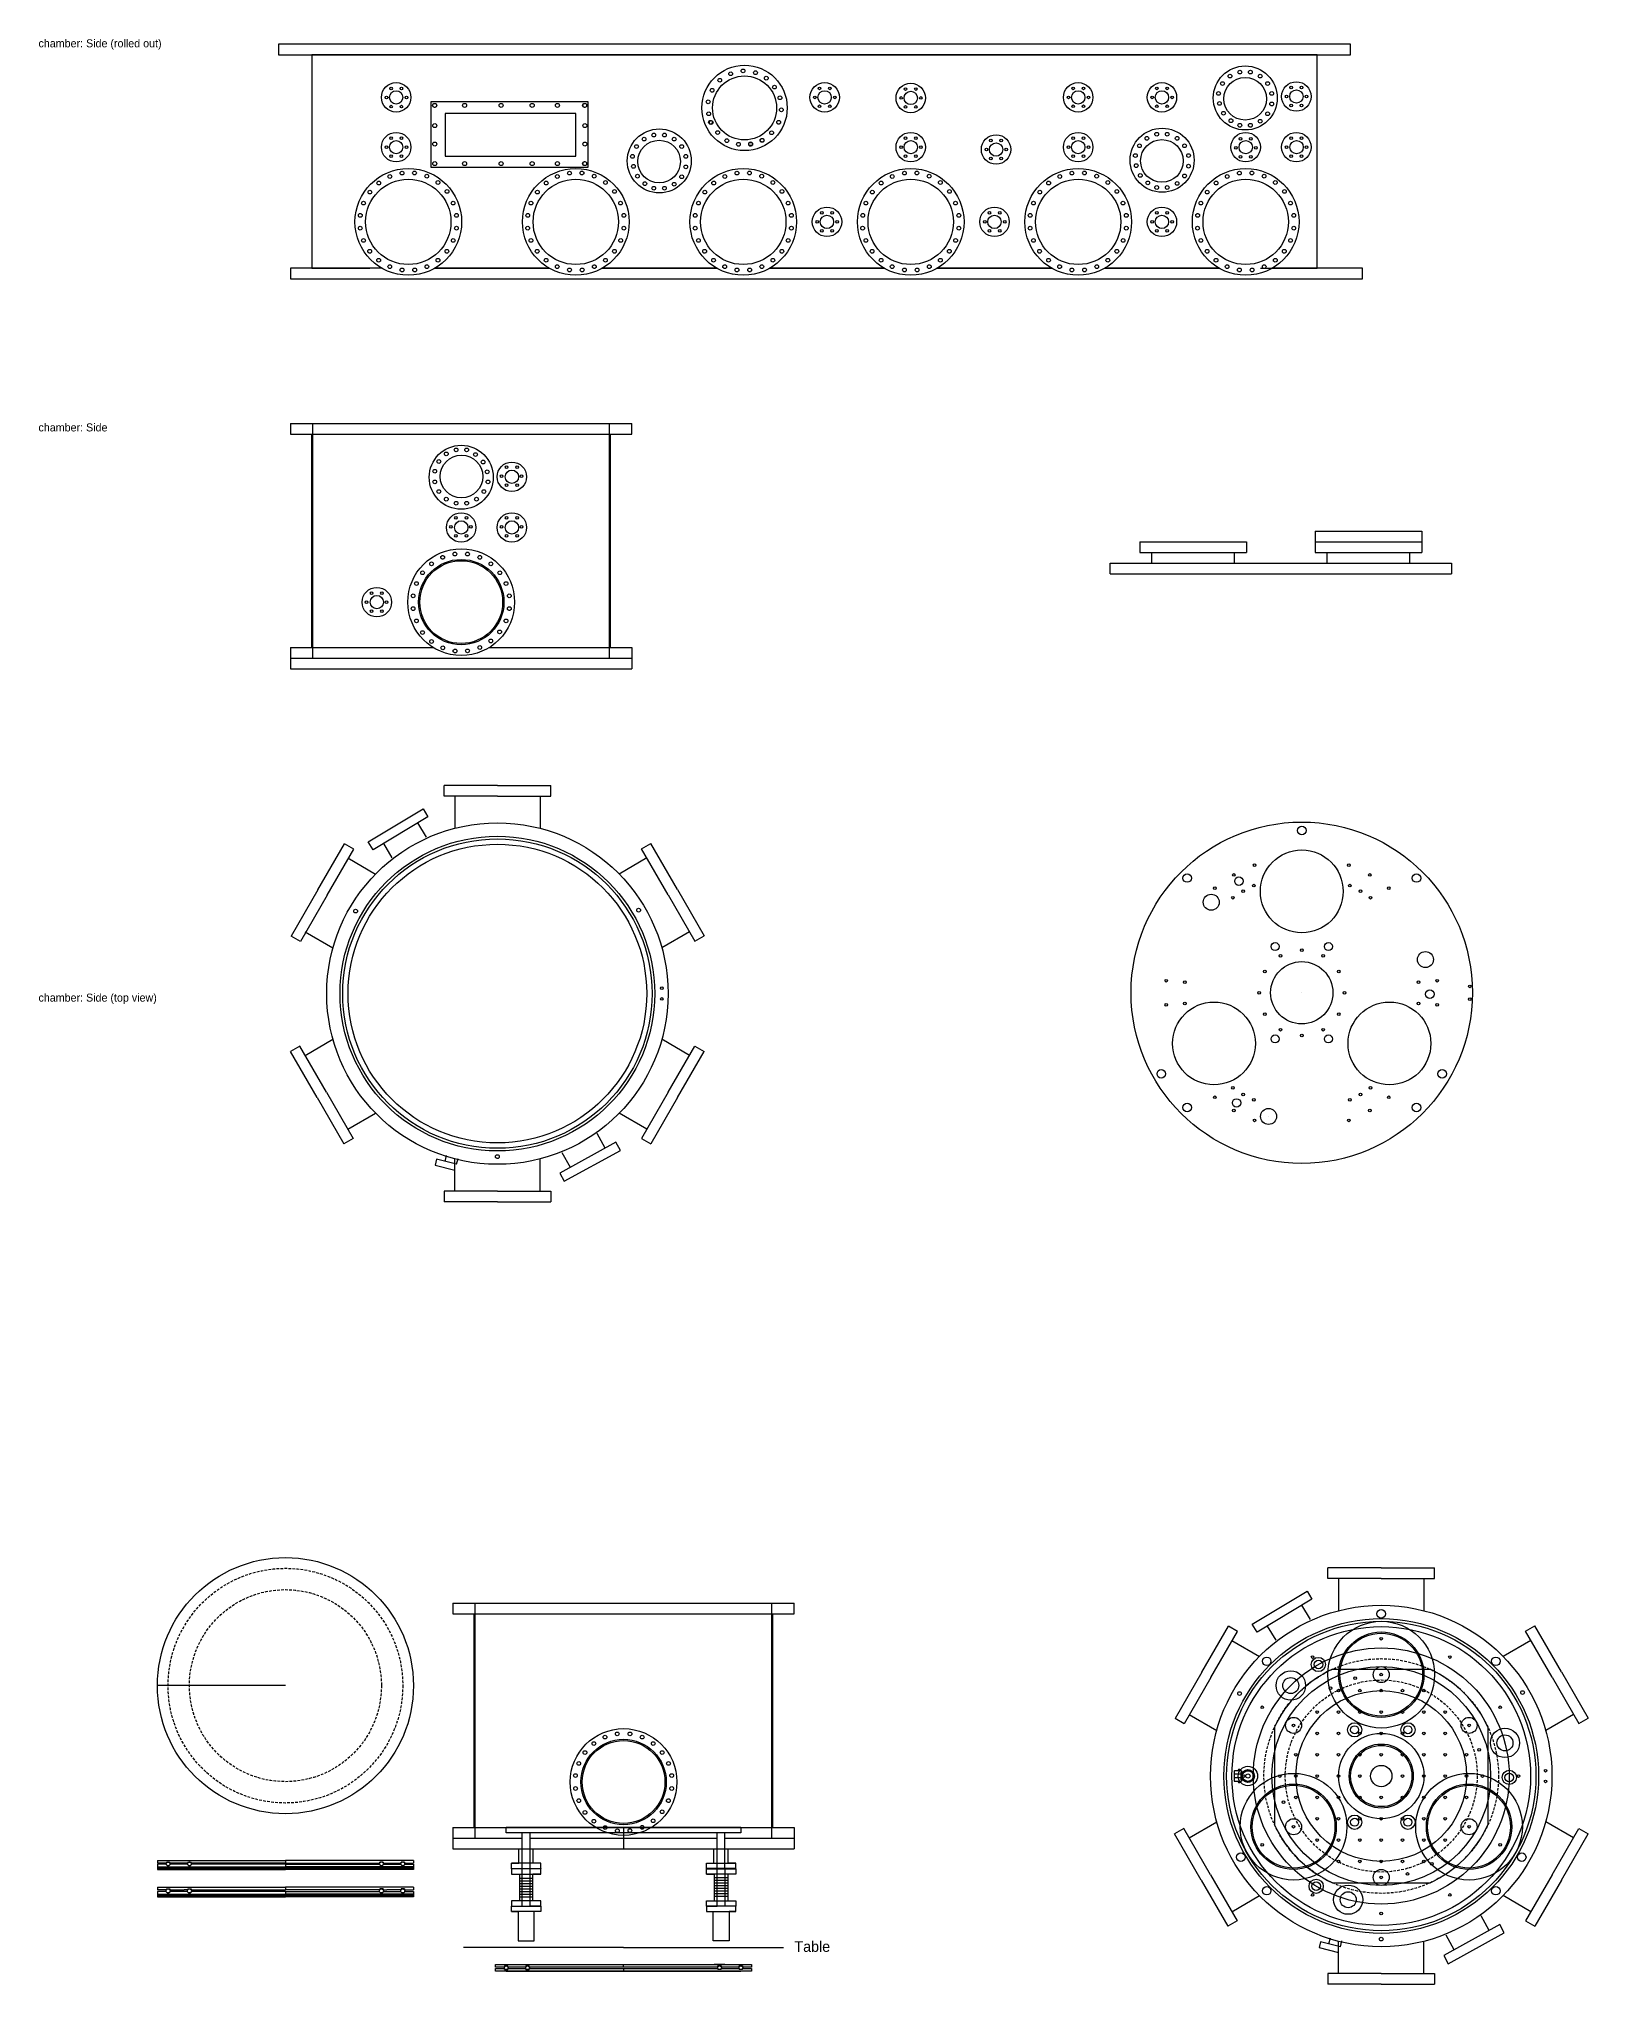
# Model space of a CAD drawing. Header units: inches. Extents: x -55 to 250, y -103 to 80.
# Drawn here: x -55.1 to 90.1, y -102.7 to 79.6 of the extents above; entities that cross this region are included whole.
import ezdxf

# ---------------------------------------------------------------- set-up
doc = ezdxf.new("R2010")
doc.units = ezdxf.units.IN
doc.header["$MEASUREMENT"] = 0
doc.linetypes.add('DASHED2', pattern=[0.375, 0.25, -0.125])
doc.linetypes.add('HIDDEN2', pattern=[0.1875, 0.125, -0.0625])

msp = doc.modelspace()

# ---------------------------------------------------------------- linework, layer by layer
at = {"color": 4}
for p, q in [((-31.55, 43.57), (-31.55, 42.57)), ((-31.55, 43.57), (0.45, 43.57)), ((-31.55, 43.57), (0.45, 43.57)), ((-31.55, 42.57), (0.45, 42.57)), ((-29.55, 22.57), (-29.55, 42.57)), ((-29.45, 21.57), (-29.45, 43.57)), ((-1.65, 21.57), (-1.65, 43.57)), ((-1.55, 22.57), (-1.55, 42.57)), ((0.45, 42.57), (0.45, 43.57)), ((-31.55, 22.57), (-18.18, 22.57)), ((-31.55, 22.57), (-31.55, 21.57)), ((-12.92, 22.57), (0.45, 22.57)), ((0.45, 22.57), (0.45, 21.57)), ((-31.55, 21.57), (0.45, 21.57)), ((-31.55, 21.57), (0.45, 21.57)), ((-31.55, 21.57), (-31.55, 20.57)), ((-31.55, 20.57), (0.45, 20.57)), ((0.45, 21.57), (0.45, 20.57)), ((-12.16, 9.63), (-17.16, 9.63)), ((-17.16, 8.63), (-17.16, 9.63)), ((-12.16, 9.63), (-7.16, 9.63)), ((-7.16, 8.63), (-7.16, 9.63)), ((-12.16, 8.63), (-17.16, 8.63)), ((-16.16, 8.63), (-16.16, 5.62)), ((-12.16, 8.63), (-7.16, 8.63)), ((-8.16, 8.63), (-8.16, 5.62)), ((-21.69, 5.91), (-21.69, 5.91)), ((-19.64, 6.13), (-18.83, 4.8)), ((-29, -0.15), (-26.5, 4.18)), ((-28.13, -0.65), (-25.63, 3.68)), ((-25.63, 3.68), (-26.5, 4.18)), ((-22.85, 4.19), (-22.04, 2.86)), ((1.36, 3.71), (2.23, 4.21)), ((3.86, -0.62), (1.36, 3.71)), ((4.73, -0.12), (2.23, 4.21)), ((-26.18, 2.84), (-23.58, 1.34)), ((1.86, 2.84), (-0.75, 1.34)), ((1.86, 2.84), (-0.75, 1.34)), ((-29, -0.15), (-31.5, -4.48)), ((-28.13, -0.65), (-30.63, -4.98)), ((3.86, -0.62), (6.36, -4.95)), ((4.73, -0.12), (7.23, -4.45)), ((-30.63, -4.98), (-31.5, -4.48)), ((-30.18, -4.08), (-27.58, -5.59)), ((5.86, -4.08), (3.25, -5.59)), ((5.86, -4.08), (3.25, -5.59)), ((6.36, -4.95), (7.23, -4.45)), ((-30.18, -15.66), (-27.58, -14.15)), ((5.86, -15.66), (3.25, -14.15)), ((5.86, -15.66), (3.25, -14.15)), ((-30.68, -14.79), (-31.55, -15.29)), ((-29.05, -19.62), (-31.55, -15.29)), ((-28.18, -19.12), (-30.68, -14.79)), ((3.86, -19.12), (6.36, -14.79)), ((4.73, -19.62), (7.23, -15.29)), ((6.36, -14.79), (7.23, -15.29)), ((-29.05, -19.62), (-26.55, -23.95)), ((-28.18, -19.12), (-25.68, -23.45)), ((3.86, -19.12), (1.36, -23.45)), ((4.73, -19.62), (2.23, -23.95)), ((-26.18, -22.58), (-23.58, -21.08)), ((1.86, -22.58), (-0.75, -21.08)), ((1.86, -22.58), (-0.75, -21.08)), ((-25.68, -23.45), (-26.55, -23.95)), ((-2.04, -24.34), (-2.8, -22.98)), ((1.36, -23.45), (2.23, -23.95)), ((-17.07, -25.6), (-16.93, -25.05)), ((-16.16, -28.37), (-16.16, -25.36)), ((-15.98, -25.87), (-15.84, -25.33)), ((-8.16, -28.37), (-8.16, -25.36)), ((-5.32, -26.16), (-6.08, -24.79)), ((-12.16, -28.37), (-17.16, -28.37)), ((-17.16, -28.37), (-17.16, -29.37)), ((-12.16, -28.37), (-7.16, -28.37)), ((-7.16, -28.37), (-7.16, -29.37)), ((-12.16, -29.37), (-17.16, -29.37)), ((-12.16, -29.37), (-7.16, -29.37)), ((70.7, -63.7), (65.7, -63.7)), ((65.7, -64.7), (65.7, -63.7)), ((70.7, -63.7), (75.7, -63.7)), ((75.7, -64.7), (75.7, -63.7)), ((70.7, -64.7), (65.7, -64.7)), ((66.7, -64.7), (66.7, -67.71)), ((70.7, -64.7), (75.7, -64.7)), ((74.7, -64.7), (74.7, -67.71)), ((61.17, -67.42), (61.17, -67.42)), ((63.23, -67.2), (64.04, -68.54)), ((53.87, -73.48), (56.37, -69.15)), ((57.23, -69.65), (56.37, -69.15)), ((60.02, -69.14), (60.83, -70.47)), ((84.23, -69.62), (85.09, -69.12)), ((87.59, -73.45), (85.09, -69.12)), ((54.73, -73.98), (57.23, -69.65)), ((56.68, -70.49), (59.29, -71.99)), ((84.73, -70.49), (82.12, -71.99)), ((84.73, -70.49), (82.12, -71.99)), ((86.73, -73.95), (84.23, -69.62)), ((53.87, -73.48), (51.37, -77.81)), ((54.73, -73.98), (52.23, -78.31)), ((86.73, -73.95), (89.23, -78.28)), ((87.59, -73.45), (90.09, -77.78)), ((52.23, -78.31), (51.37, -77.81)), ((52.68, -77.42), (55.29, -78.92)), ((88.73, -77.42), (86.12, -78.92)), ((88.73, -77.42), (86.12, -78.92)), ((89.23, -78.28), (90.09, -77.78)), ((52.68, -88.99), (55.29, -87.48)), ((88.73, -88.99), (86.12, -87.48)), ((88.73, -88.99), (86.12, -87.48)), ((52.18, -88.12), (51.32, -88.62)), ((53.82, -92.95), (51.32, -88.62)), ((54.68, -92.45), (52.18, -88.12)), ((86.73, -92.45), (89.23, -88.12)), ((87.59, -92.95), (90.09, -88.62)), ((89.23, -88.12), (90.09, -88.62)), ((53.82, -92.95), (56.32, -97.28)), ((54.68, -92.45), (57.18, -96.78)), ((86.73, -92.45), (84.23, -96.78)), ((87.59, -92.95), (85.09, -97.28)), ((56.68, -95.92), (59.29, -94.41)), ((84.73, -95.92), (82.12, -94.41)), ((84.73, -95.92), (82.12, -94.41)), ((80.83, -97.68), (80.07, -96.31)), ((57.18, -96.78), (56.32, -97.28)), ((65.8, -98.93), (65.93, -98.38)), ((77.54, -99.49), (76.79, -98.12)), ((84.23, -96.78), (85.09, -97.28)), ((66.7, -101.7), (66.7, -98.69)), ((66.89, -99.21), (67.02, -98.66)), ((74.7, -101.7), (74.7, -98.69)), ((70.7, -101.7), (65.7, -101.7)), ((65.7, -101.7), (65.7, -102.7)), ((70.7, -101.7), (75.7, -101.7)), ((75.7, -101.7), (75.7, -102.7)), ((70.7, -102.7), (65.7, -102.7)), ((70.7, -102.7), (75.7, -102.7))]:
    msp.add_line(p, q, dxfattribs=at)
at = {"color": 1}
for p, q in [((64.51, 33.46), (74.51, 33.46)), ((64.51, 33.46), (64.51, 32.46)), ((74.51, 33.46), (74.51, 32.46)), ((48.06, 32.46), (58.06, 32.46)), ((48.06, 32.46), (48.06, 31.46)), ((48.06, 31.46), (58.06, 31.46)), ((49.18, 30.46), (49.18, 31.46)), ((56.94, 30.46), (56.94, 31.46)), ((58.06, 32.46), (58.06, 31.46)), ((64.51, 32.46), (74.51, 32.46)), ((64.51, 32.46), (64.51, 31.46)), ((64.51, 32.46), (74.51, 32.46)), ((64.51, 31.46), (74.51, 31.46)), ((65.63, 30.46), (65.63, 31.46)), ((73.39, 30.46), (73.39, 31.46)), ((74.51, 32.46), (74.51, 31.46)), ((45.28, 30.46), (77.28, 30.46)), ((45.28, 29.46), (45.28, 30.46)), ((45.28, 29.46), (77.28, 29.46)), ((77.28, 30.46), (77.28, 29.46)), ((63.25, -9.79), (63.25, -9.79)), ((60.14, -21.38), (60.14, -21.38))]:
    msp.add_line(p, q, dxfattribs=at)
for p, q in [((-16.33, -67.01), (-16.33, -68.01)), ((-16.33, -67.01), (15.67, -67.01)), ((-16.33, -67.01), (15.67, -67.01)), ((-14.23, -89.01), (-14.23, -67.01)), ((13.57, -89.01), (13.57, -67.01)), ((15.67, -68.01), (15.67, -67.01)), ((-16.33, -68.01), (15.67, -68.01)), ((-14.33, -88.01), (-14.33, -68.01)), ((13.67, -88.01), (13.67, -68.01)), ((-43.03, -74.73), (-44.03, -74.73)), ((-32.03, -74.73), (-43.03, -74.73)), ((56.93, -82.71), (56.91, -82.73)), ((56.91, -82.73), (56.91, -83.67)), ((56.93, -83.04), (56.91, -83.02)), ((56.91, -83.38), (56.93, -83.36)), ((56.91, -83.67), (56.93, -83.69)), ((57.25, -82.71), (56.93, -82.71)), ((57.56, -83.04), (56.93, -83.04)), ((56.93, -83.36), (56.93, -83.04)), ((57.56, -83.36), (56.93, -83.36)), ((56.93, -83.69), (57.25, -83.69)), ((57.36, -82.55), (57.25, -82.71)), ((57.25, -83.69), (57.36, -83.85)), ((57.64, -82.77), (57.36, -82.55)), ((57.36, -83.85), (57.64, -83.63)), ((57.56, -83.04), (57.57, -83.02)), ((57.56, -83.36), (57.56, -83.04)), ((57.57, -83.38), (57.56, -83.36)), ((57.57, -82.87), (57.64, -82.77)), ((57.57, -83.54), (57.57, -82.87)), ((57.64, -83.63), (57.57, -83.54)), ((57.64, -83.63), (57.64, -82.77)), ((-16.33, -88.01), (-2.96, -88.01)), ((-16.33, -88.01), (-16.33, -89.01)), ((-16.33, -89.01), (-9.83, -89.01)), ((-16.33, -89.01), (-9.83, -89.01)), ((-16.33, -89.01), (-16.33, -90.01)), ((-14.23, -89.01), (-11.33, -89.01)), ((-11.33, -88.54), (-11.33, -88.04)), ((10.67, -88.04), (-11.33, -88.04)), ((-9.83, -88.54), (-11.33, -88.54)), ((-11.33, -89.01), (-9.83, -89.01)), ((-9.83, -95.41), (-9.83, -88.54)), ((-9.1, -88.54), (-9.83, -88.54)), ((-9.1, -95.41), (-9.1, -88.54)), ((10.67, -88.54), (-9.1, -88.54)), ((-9.1, -89.01), (8.45, -89.01)), ((-9.1, -89.01), (8.45, -89.01)), ((-0.33, -88.04), (-6.4, -88.04)), ((-2.96, -88.01), (2.31, -88.01)), ((-0.33, -88.04), (5.74, -88.04)), ((-0.33, -88.04), (-0.33, -90.01)), ((2.31, -88.01), (15.67, -88.01)), ((8.45, -95.41), (8.44, -88.53)), ((9.18, -95.41), (9.17, -88.53)), ((9.18, -89.01), (15.67, -89.01)), ((9.18, -89.01), (15.67, -89.01)), ((10.67, -88.04), (10.67, -88.54)), ((15.67, -88.01), (15.67, -89.01)), ((15.67, -89.01), (15.67, -90.01)), ((-44.03, -91.11), (-41.53, -91.11)), ((-44.03, -91.11), (-44.03, -91.36)), ((-41.53, -91.11), (-32.03, -91.11)), ((-32.03, -91.11), (-32.03, -91.36)), ((-22.53, -91.11), (-32.03, -91.11)), ((-32.03, -91.11), (-32.03, -91.36)), ((-20.03, -91.11), (-22.53, -91.11)), ((-20.03, -91.11), (-20.03, -91.36)), ((-16.33, -90.01), (15.67, -90.01)), ((-10.14, -91.38), (-10.14, -90.01)), ((-8.79, -91.38), (-8.79, -90.01)), ((8.13, -91.38), (8.13, -90)), ((9.49, -91.38), (9.49, -90)), ((-43.19, -91.36), (-44.03, -91.36)), ((-43.25, -91.46), (-44.03, -91.46)), ((-44.03, -91.46), (-44.03, -91.96)), ((-44.03, -91.71), (-41.53, -91.71)), ((-44.03, -91.83), (-41.53, -91.83)), ((-44.03, -91.96), (-41.53, -91.96)), ((-43.03, -91.68), (-43.25, -91.46)), ((-43.19, -91.26), (-42.88, -91.26)), ((-43.19, -91.26), (-43.19, -91.36)), ((-42.81, -91.46), (-43.03, -91.68)), ((-42.88, -91.36), (-42.88, -91.26)), ((-41.53, -91.36), (-42.88, -91.36)), ((-41.53, -91.46), (-42.81, -91.46)), ((-41.19, -91.36), (-41.53, -91.36)), ((-41.25, -91.46), (-41.53, -91.46)), ((-41.53, -91.71), (-32.03, -91.71)), ((-41.53, -91.83), (-32.03, -91.83)), ((-41.53, -91.96), (-32.03, -91.96)), ((-41.03, -91.68), (-41.25, -91.46)), ((-41.19, -91.26), (-40.88, -91.26)), ((-41.19, -91.26), (-41.19, -91.36)), ((-40.81, -91.46), (-41.03, -91.68)), ((-40.88, -91.36), (-40.88, -91.26)), ((-32.03, -91.36), (-40.88, -91.36)), ((-32.03, -91.46), (-40.81, -91.46)), ((-32.03, -91.36), (-23.19, -91.36)), ((-32.03, -91.46), (-32.03, -91.71)), ((-32.03, -91.46), (-23.25, -91.46)), ((-32.03, -91.46), (-32.03, -91.71)), ((-32.03, -91.71), (-32.03, -91.83)), ((-22.53, -91.71), (-32.03, -91.71)), ((-32.03, -91.71), (-32.03, -91.83)), ((-32.03, -91.83), (-32.03, -91.96)), ((-22.53, -91.83), (-32.03, -91.83)), ((-32.03, -91.83), (-32.03, -91.96)), ((-22.53, -91.96), (-32.03, -91.96)), ((-23.25, -91.46), (-23.03, -91.68)), ((-22.88, -91.26), (-23.19, -91.26)), ((-23.19, -91.36), (-23.19, -91.26)), ((-23.03, -91.68), (-22.81, -91.46)), ((-22.88, -91.26), (-22.88, -91.36)), ((-22.88, -91.36), (-22.53, -91.36)), ((-22.81, -91.46), (-22.53, -91.46)), ((-22.53, -91.36), (-21.19, -91.36)), ((-22.53, -91.46), (-21.25, -91.46)), ((-20.03, -91.71), (-22.53, -91.71)), ((-20.03, -91.83), (-22.53, -91.83)), ((-20.03, -91.96), (-22.53, -91.96)), ((-21.25, -91.46), (-21.03, -91.68)), ((-20.88, -91.26), (-21.19, -91.26)), ((-21.19, -91.36), (-21.19, -91.26)), ((-21.03, -91.68), (-20.81, -91.46)), ((-20.88, -91.26), (-20.88, -91.36)), ((-20.88, -91.36), (-20.03, -91.36)), ((-20.81, -91.46), (-20.03, -91.46)), ((-20.03, -91.46), (-20.03, -91.96)), ((-8.1, -91.38), (-10.83, -91.38)), ((-10.83, -91.38), (-10.14, -91.38)), ((-10.83, -91.88), (-10.83, -91.38)), ((-10.83, -91.88), (-8.1, -91.88)), ((-10.83, -91.9), (-10.83, -91.88)), ((-8.1, -91.9), (-10.83, -91.9)), ((-10.83, -91.9), (-10.83, -92.4)), ((-10.83, -92.4), (-8.1, -92.4)), ((-10.83, -92.4), (-10.09, -92.4)), ((-10.09, -92.4), (-10.09, -94.9)), ((-10.09, -92.76), (-8.84, -92.76)), ((-10.09, -92.76), (-8.84, -92.76)), ((-8.1, -92.4), (-8.84, -92.4)), ((-8.84, -94.9), (-8.84, -92.4)), ((-8.1, -91.38), (-8.79, -91.38)), ((-8.1, -91.88), (-8.1, -91.38)), ((-8.1, -91.88), (-8.1, -91.9)), ((-8.1, -92.4), (-8.1, -91.9)), ((7.45, -91.38), (10.18, -91.37)), ((7.45, -91.88), (7.45, -91.38)), ((7.45, -91.38), (8.13, -91.38)), ((10.18, -91.87), (7.45, -91.88)), ((7.45, -91.88), (7.45, -91.89)), ((7.45, -91.89), (10.18, -91.89)), ((7.45, -92.39), (7.45, -91.89)), ((10.18, -92.39), (7.45, -92.39)), ((7.45, -92.39), (8.19, -92.39)), ((8.19, -94.89), (8.19, -92.39)), ((9.44, -92.75), (8.19, -92.75)), ((9.44, -92.75), (8.19, -92.75)), ((10.18, -92.39), (9.44, -92.39)), ((9.44, -92.39), (9.44, -94.89)), ((10.18, -91.37), (9.49, -91.38)), ((10.18, -91.87), (10.18, -91.37)), ((10.18, -91.89), (10.18, -91.87)), ((10.18, -91.89), (10.18, -92.39)), ((-44.03, -93.62), (-41.53, -93.62)), ((-44.03, -93.62), (-44.03, -93.87)), ((-43.19, -93.87), (-44.03, -93.87)), ((-43.25, -94.02), (-44.03, -94.02)), ((-44.03, -94.02), (-44.03, -94.52)), ((-44.03, -94.27), (-41.53, -94.27)), ((-44.03, -94.39), (-41.53, -94.39)), ((-44.03, -94.52), (-41.53, -94.52)), ((-43.03, -94.24), (-43.25, -94.02)), ((-43.19, -93.78), (-42.88, -93.78)), ((-43.19, -93.78), (-43.19, -93.87)), ((-42.81, -94.02), (-43.03, -94.24)), ((-42.88, -93.78), (-42.88, -93.87)), ((-42.88, -93.87), (-41.53, -93.87)), ((-41.53, -94.02), (-42.81, -94.02)), ((-41.53, -93.62), (-32.03, -93.62)), ((-41.19, -93.87), (-41.53, -93.87)), ((-41.25, -94.02), (-41.53, -94.02)), ((-41.53, -94.27), (-32.03, -94.27)), ((-41.53, -94.39), (-32.03, -94.39)), ((-41.53, -94.52), (-32.03, -94.52)), ((-41.03, -94.24), (-41.25, -94.02)), ((-41.19, -93.78), (-40.88, -93.78)), ((-41.19, -93.78), (-41.19, -93.87)), ((-40.81, -94.02), (-41.03, -94.24)), ((-40.88, -93.78), (-40.88, -93.87)), ((-40.88, -93.87), (-32.03, -93.87)), ((-32.03, -94.02), (-40.81, -94.02)), ((-32.03, -93.62), (-32.03, -93.87)), ((-22.53, -93.62), (-32.03, -93.62)), ((-32.03, -93.62), (-32.03, -93.87)), ((-23.19, -93.87), (-32.03, -93.87)), ((-32.03, -94.02), (-32.03, -94.52)), ((-32.03, -94.02), (-23.25, -94.02)), ((-32.03, -94.02), (-32.03, -94.52)), ((-22.53, -94.27), (-32.03, -94.27)), ((-22.53, -94.39), (-32.03, -94.39)), ((-22.53, -94.52), (-32.03, -94.52)), ((-23.25, -94.02), (-23.03, -94.24)), ((-23.19, -93.78), (-23.19, -93.87)), ((-22.88, -93.78), (-23.19, -93.78)), ((-23.03, -94.24), (-22.81, -94.02)), ((-22.88, -93.78), (-22.88, -93.87)), ((-22.88, -93.87), (-22.53, -93.87)), ((-22.81, -94.02), (-22.53, -94.02)), ((-20.03, -93.62), (-22.53, -93.62)), ((-21.19, -93.87), (-22.53, -93.87)), ((-22.53, -94.02), (-21.25, -94.02)), ((-20.03, -94.27), (-22.53, -94.27)), ((-20.03, -94.39), (-22.53, -94.39)), ((-20.03, -94.52), (-22.53, -94.52)), ((-21.25, -94.02), (-21.03, -94.24)), ((-21.19, -93.78), (-21.19, -93.87)), ((-20.88, -93.78), (-21.19, -93.78)), ((-21.03, -94.24), (-20.81, -94.02)), ((-20.88, -93.78), (-20.88, -93.87)), ((-20.88, -93.87), (-20.03, -93.87)), ((-20.81, -94.02), (-20.03, -94.02)), ((-20.03, -93.62), (-20.03, -93.87)), ((-20.03, -94.02), (-20.03, -94.52)), ((-10.09, -93.01), (-8.84, -93.01)), ((-10.09, -93.26), (-8.84, -93.26)), ((-10.09, -93.51), (-8.84, -93.51)), ((-10.09, -93.76), (-8.84, -93.76)), ((-10.09, -94.01), (-8.84, -94.01)), ((-10.09, -94.01), (-8.84, -94.01)), ((-10.09, -94.26), (-8.84, -94.26)), ((-10.09, -94.26), (-8.84, -94.26)), ((-10.09, -94.51), (-8.84, -94.51)), ((9.44, -93), (8.19, -93)), ((9.44, -93.25), (8.19, -93.25)), ((9.44, -93.5), (8.19, -93.5)), ((9.44, -93.75), (8.19, -93.75)), ((9.44, -94), (8.19, -94)), ((9.44, -94), (8.19, -94)), ((9.44, -94.25), (8.19, -94.25)), ((9.44, -94.25), (8.19, -94.25)), ((9.44, -94.5), (8.19, -94.5)), ((-10.09, -94.9), (-10.83, -94.9)), ((-10.83, -94.9), (-10.83, -95.4)), ((-10.83, -95.4), (-8.1, -95.4)), ((-10.83, -95.4), (-10.83, -95.41)), ((-10.83, -95.41), (-8.1, -95.41)), ((-10.83, -95.91), (-10.83, -95.41)), ((-10.83, -95.41), (-9.83, -95.41)), ((-8.1, -95.91), (-10.83, -95.91)), ((-10.83, -95.91), (-10.21, -95.91)), ((-10.21, -95.91), (-10.21, -98.66)), ((-8.84, -94.9), (-10.09, -94.9)), ((-8.1, -95.41), (-9.1, -95.41)), ((-8.1, -94.9), (-8.84, -94.9)), ((-8.1, -95.91), (-8.71, -95.91)), ((-8.71, -98.66), (-8.71, -95.91)), ((-8.1, -95.4), (-8.1, -94.9)), ((-8.1, -95.41), (-8.1, -95.4)), ((-8.1, -95.41), (-8.1, -95.91)), ((7.45, -95.39), (7.45, -94.89)), ((7.45, -94.89), (8.19, -94.89)), ((10.18, -95.39), (7.45, -95.39)), ((7.45, -95.41), (7.45, -95.39)), ((10.18, -95.41), (7.45, -95.41)), ((7.45, -95.41), (7.45, -95.91)), ((7.45, -95.41), (8.45, -95.41)), ((7.45, -95.91), (10.18, -95.91)), ((7.45, -95.91), (8.06, -95.91)), ((8.07, -98.66), (8.06, -95.91)), ((8.19, -94.89), (9.44, -94.89)), ((10.18, -95.41), (9.18, -95.41)), ((9.44, -94.89), (10.18, -94.89)), ((10.18, -95.91), (9.56, -95.91)), ((9.56, -95.91), (9.57, -98.66)), ((10.18, -94.89), (10.18, -95.39)), ((10.18, -95.39), (10.18, -95.41)), ((10.18, -95.91), (10.18, -95.41)), ((-0.33, -99.26), (-15.33, -99.26)), ((-10.21, -98.66), (-8.71, -98.66)), ((-0.33, -99.26), (14.67, -99.26)), ((9.57, -98.66), (8.07, -98.66)), ((-12.33, -100.85), (11.67, -100.85)), ((-12.33, -101.1), (-12.33, -100.85)), ((-11.48, -101.1), (-12.33, -101.1)), ((-12.33, -101.49), (-12.33, -101.24)), ((-12.33, -101.24), (-11.48, -101.24)), ((11.67, -101.49), (-12.33, -101.49)), ((-11.48, -101), (-11.17, -101)), ((-11.48, -101), (-11.48, -101.1)), ((-11.48, -101.34), (-11.48, -101.24)), ((-11.48, -101.34), (-11.17, -101.34)), ((-11.33, -101.49), (10.67, -101.49)), ((-11.17, -101.1), (-11.17, -101)), ((-9.48, -101.1), (-11.17, -101.1)), ((-11.17, -101.24), (-9.48, -101.24)), ((-11.17, -101.24), (-11.17, -101.34)), ((-9.83, -101.49), (-8.83, -101.49)), ((-9.48, -101), (-9.17, -101)), ((-9.48, -101), (-9.48, -101.1)), ((-9.48, -101.34), (-9.48, -101.24)), ((-9.48, -101.34), (-9.17, -101.34)), ((-9.17, -101.1), (-9.17, -101)), ((8.52, -101.1), (-9.17, -101.1)), ((-9.17, -101.24), (8.52, -101.24)), ((-9.17, -101.24), (-9.17, -101.34)), ((-7.83, -100.85), (-7.46, -100.85)), ((-7.2, -100.85), (-6.66, -100.85)), ((-6.66, -101.49), (-7.2, -101.49)), ((-6.4, -100.85), (5.74, -100.85)), ((5.74, -101.49), (-6.4, -101.49)), ((-0.33, -101.1), (-0.33, -100.85)), ((-0.33, -101.24), (-0.33, -101.49)), ((6, -100.85), (6.54, -100.85)), ((6.54, -101.49), (6, -101.49)), ((7.17, -101.49), (6.8, -101.49)), ((9.17, -100.85), (8.17, -100.85)), ((8.83, -101), (8.52, -101)), ((8.52, -101.1), (8.52, -101)), ((8.52, -101.24), (8.52, -101.34)), ((8.83, -101.34), (8.52, -101.34)), ((8.83, -101), (8.83, -101.1)), ((10.52, -101.1), (8.83, -101.1)), ((8.83, -101.24), (10.52, -101.24)), ((8.83, -101.34), (8.83, -101.24)), ((10.83, -101), (10.52, -101)), ((10.52, -101.1), (10.52, -101)), ((10.52, -101.24), (10.52, -101.34)), ((10.83, -101.34), (10.52, -101.34)), ((10.83, -101), (10.83, -101.1)), ((11.67, -101.1), (10.83, -101.1)), ((10.83, -101.24), (11.67, -101.24)), ((10.83, -101.34), (10.83, -101.24)), ((11.67, -100.85), (11.67, -101.1)), ((11.67, -101.24), (11.67, -101.49))]:
    msp.add_line(p, q)
at = {"color": 2}
for p, q in [((66.12, -73.2), (75.29, -73.2)), ((60.7, -78.62), (60.7, -87.78)), ((80.7, -78.62), (80.7, -87.78)), ((66.12, -93.2), (75.29, -93.2))]:
    msp.add_line(p, q, dxfattribs=at)
at = {"color": 4}
for points in [[(67.83, 79.13), (-32.67, 79.13), (-32.67, 78.13), (67.83, 78.13)], [(-3.65, 73.72), (-18.4, 73.72), (-18.4, 67.6), (-3.65, 67.6)], [(-4.8, 72.63), (-17.05, 72.63), (-17.05, 68.63), (-4.8, 68.63)], [(-18.67, 6.71), (-23.81, 3.61), (-24.26, 4.36), (-19.13, 7.46)], [(-1.06, -23.8), (-6.31, -26.7), (-5.89, -27.46), (-0.63, -24.57)], [(64.19, -66.62), (59.06, -69.72), (58.6, -68.97), (63.74, -65.87)], [(81.81, -97.13), (76.56, -100.03), (76.98, -100.8), (82.23, -97.9)]]:
    msp.add_lwpolyline(points, close=True, dxfattribs=at)
for points in [[(59.37, 58.13), (64.7, 58.13), (64.7, 78.13), (-29.55, 78.13), (-29.55, 58.13), (-24.13, 58.13)], [(-23.01, 58.13), (-31.55, 58.13), (-31.55, 57.13), (68.95, 57.13), (68.95, 58.13), (60.49, 58.13)], [(-7.31, 58.13), (-18.01, 58.13)], [(-18.01, 58.13), (-7.31, 58.13)], [(8.39, 58.13), (-2.31, 58.13)], [(-2.31, 58.13), (8.39, 58.13)], [(24.09, 58.13), (13.39, 58.13)], [(13.39, 58.13), (24.09, 58.13)], [(39.79, 58.13), (29.09, 58.13)], [(29.09, 58.13), (39.79, 58.13)], [(55.49, 58.13), (44.79, 58.13)], [(44.79, 58.13), (55.49, 58.13)], [(-15.98, -25.87), (-17.86, -25.4), (-18, -25.95), (-16.16, -26.41)], [(66.89, -99.21), (65.01, -98.73), (64.87, -99.28), (66.7, -99.74)]]:
    msp.add_lwpolyline(points, dxfattribs=at)
for centre, radius in [((11.01, 73.14), 4), ((10.87, 76.61), 0.175), ((12.04, 76.44), 0.175), ((57.95, 74.07), 3), ((57.44, 76.5), 0.175), ((58.43, 76.5), 0.175), ((-21.65, 74.13), 1.38), ((-21.65, 74.13), 0.625), ((-22.13, 74.95), 0.125), ((-21.16, 74.95), 0.125), ((7.97, 74.79), 0.175), ((11.01, 73.14), 3), ((8.69, 75.73), 0.175), ((9.71, 76.34), 0.175), ((9.71, 76.34), 0.175), ((13.05, 75.93), 0.175), ((13.81, 75.09), 0.175), ((13.81, 75.09), 0.175), ((18.52, 74.13), 1.38), ((18.52, 74.13), 0.625), ((18.03, 74.97), 0.125), ((19.01, 74.97), 0.125), ((26.59, 74.07), 1.38), ((26.11, 74.91), 0.125), ((27.08, 74.91), 0.125), ((42.29, 74.13), 1.38), ((42.29, 74.13), 0.625), ((41.81, 74.97), 0.125), ((42.78, 74.97), 0.125), ((50.14, 74.13), 1.38), ((50.14, 74.13), 0.625), ((49.66, 74.97), 0.125), ((50.63, 74.97), 0.125), ((55.82, 75.42), 0.175), ((57.94, 74), 2), ((56.52, 76.12), 0.175), ((59.35, 76.12), 0.175), ((60.05, 75.42), 0.175), ((62.74, 74.21), 1.38), ((62.74, 74.21), 0.625), ((62.26, 75.05), 0.125), ((63.23, 75.05), 0.125), ((-22.56, 74.11), 0.125), ((-22.13, 73.26), 0.125), ((-21.16, 73.26), 0.125), ((-20.69, 74.11), 0.125), ((-18.05, 73.38), 0.188), ((-18.03, 73.38), 0.188), ((-15.23, 73.38), 0.188), ((-11.81, 73.38), 0.188), ((-8.9, 73.38), 0.188), ((-6.53, 73.38), 0.188), ((-3.98, 73.38), 0.188), ((-3.98, 73.38), 0.188), ((-3.98, 73.38), 0.188), ((-3.96, 73.38), 0.188), ((7.6, 73.71), 0.175), ((14.33, 74.09), 0.175), ((14.46, 72.96), 0.175), ((17.61, 74.13), 0.125), ((18.03, 73.29), 0.125), ((19.01, 73.29), 0.125), ((19.48, 74.13), 0.125), ((25.68, 74.07), 0.125), ((26.59, 74.07), 0.625), ((26.11, 73.23), 0.125), ((27.08, 73.23), 0.125), ((27.55, 74.07), 0.125), ((41.38, 74.13), 0.125), ((41.81, 73.29), 0.125), ((42.78, 73.29), 0.125), ((43.25, 74.13), 0.125), ((49.23, 74.13), 0.125), ((49.66, 73.29), 0.125), ((50.63, 73.29), 0.125), ((51.1, 74.13), 0.125), ((55.44, 74.5), 0.175), ((55.53, 73.56), 0.175), ((60.43, 74.5), 0.175), ((60.43, 73.51), 0.175), ((61.83, 74.21), 0.125), ((62.26, 73.37), 0.125), ((63.23, 73.37), 0.125), ((63.7, 74.21), 0.125), ((-18.03, 71.48), 0.188), ((-3.96, 71.48), 0.188), ((3.02, 68.17), 3), ((7.65, 72.59), 0.175), ((7.65, 72.59), 0.175), ((7.81, 71.79), 0.175), ((7.89, 71.77), 0.175), ((14.21, 71.79), 0.175), ((14.21, 71.8), 0.175), ((14.21, 71.8), 0.175), ((50.16, 68.24), 3), ((55.91, 72.64), 0.175), ((56.61, 71.94), 0.175), ((57.44, 71.51), 0.175), ((58.43, 71.51), 0.175), ((59.35, 71.89), 0.175), ((60.05, 72.59), 0.175), ((-21.65, 69.46), 1.38), ((-22.56, 69.46), 0.125), ((-21.65, 69.46), 0.625), ((-22.13, 70.3), 0.125), ((-21.16, 70.3), 0.125), ((-20.69, 69.46), 0.125), ((-18.03, 69.75), 0.188), ((-3.96, 69.75), 0.188), ((0.88, 69.52), 0.175), ((3, 68.11), 2), ((1.59, 70.22), 0.175), ((2.5, 70.6), 0.175), ((3.5, 70.6), 0.175), ((4.41, 70.22), 0.175), ((5.12, 69.52), 0.175), ((8.49, 70.83), 0.175), ((9.35, 70.07), 0.175), ((10.44, 69.73), 0.175), ((11.58, 69.78), 0.175), ((11.58, 69.73), 0.175), ((12.65, 70.1), 0.175), ((12.66, 70.11), 0.175), ((13.55, 70.81), 0.175), ((26.59, 69.46), 1.38), ((25.68, 69.46), 0.125), ((26.59, 69.46), 0.625), ((26.11, 70.3), 0.125), ((27.08, 70.3), 0.125), ((27.55, 69.46), 0.125), ((34.59, 69.24), 1.38), ((33.68, 69.24), 0.125), ((34.59, 69.24), 0.625), ((34.1, 70.09), 0.125), ((35.07, 70.09), 0.125), ((35.55, 69.24), 0.125), ((42.29, 69.46), 1.38), ((41.38, 69.46), 0.125), ((42.29, 69.46), 0.625), ((41.81, 70.3), 0.125), ((42.78, 70.3), 0.125), ((43.25, 69.46), 0.125), ((48.03, 69.59), 0.175), ((50.14, 68.17), 2), ((48.73, 70.29), 0.175), ((49.65, 70.67), 0.175), ((50.64, 70.67), 0.175), ((51.56, 70.29), 0.175), ((52.26, 69.59), 0.175), ((57.99, 69.46), 1.38), ((57.08, 69.4), 0.125), ((57.99, 69.46), 0.625), ((57.51, 70.24), 0.125), ((58.48, 70.24), 0.125), ((58.95, 69.4), 0.125), ((62.74, 69.46), 1.38), ((61.83, 69.46), 0.125), ((62.26, 70.3), 0.125), ((62.77, 69.46), 0.625), ((63.23, 70.3), 0.125), ((63.7, 69.46), 0.125), ((-20.51, 62.46), 5), ((-22.13, 68.62), 0.125), ((-21.16, 68.62), 0.125), ((-18.03, 67.92), 0.188), ((-15.23, 67.92), 0.188), ((-11.81, 67.92), 0.188), ((-4.81, 62.46), 5), ((-8.9, 67.92), 0.188), ((-6.53, 67.92), 0.188), ((-3.98, 67.92), 0.188), ((-3.96, 67.92), 0.188), ((0.5, 68.6), 0.175), ((0.59, 67.66), 0.175), ((5.5, 68.6), 0.175), ((5.5, 67.61), 0.175), ((10.89, 62.46), 5), ((26.59, 62.46), 5), ((26.11, 68.62), 0.125), ((27.08, 68.62), 0.125), ((34.1, 68.4), 0.125), ((35.07, 68.4), 0.125), ((42.29, 62.46), 5), ((41.81, 68.62), 0.125), ((42.78, 68.62), 0.125), ((47.65, 68.67), 0.175), ((47.73, 67.73), 0.175), ((52.64, 68.67), 0.175), ((52.64, 67.68), 0.175), ((57.99, 62.46), 5), ((57.51, 68.56), 0.125), ((58.48, 68.56), 0.125), ((62.26, 68.62), 0.125), ((63.23, 68.62), 0.125), ((-20.51, 62.46), 4), ((-23.28, 66.1), 0.175), ((-22.24, 66.71), 0.175), ((-21.1, 67.03), 0.175), ((-19.93, 67.04), 0.175), ((-18.78, 66.74), 0.175), ((-17.73, 66.15), 0.175), ((-4.81, 62.46), 4), ((-7.58, 66.1), 0.175), ((-7.58, 66.1), 0.175), ((-6.54, 66.71), 0.175), ((-6.54, 66.71), 0.175), ((-5.4, 67.03), 0.175), ((-5.4, 67.03), 0.175), ((-4.23, 67.04), 0.175), ((-4.23, 67.04), 0.175), ((-3.08, 66.74), 0.175), ((-3.08, 66.74), 0.175), ((-2.03, 66.15), 0.175), ((-2.03, 66.15), 0.175), ((0.97, 66.74), 0.175), ((1.67, 66.04), 0.175), ((2.5, 65.61), 0.175), ((3.5, 65.61), 0.175), ((4.41, 65.99), 0.175), ((5.12, 66.69), 0.175), ((10.89, 62.46), 4), ((8.12, 66.1), 0.175), ((8.12, 66.1), 0.175), ((9.16, 66.71), 0.175), ((9.16, 66.71), 0.175), ((10.3, 67.03), 0.175), ((10.3, 67.03), 0.175), ((11.47, 67.04), 0.175), ((11.47, 67.04), 0.175), ((12.62, 66.74), 0.175), ((12.62, 66.74), 0.175), ((13.67, 66.15), 0.175), ((13.67, 66.15), 0.175), ((26.59, 62.46), 4), ((23.82, 66.1), 0.175), ((24.86, 66.71), 0.175), ((26, 67.03), 0.175), ((27.17, 67.04), 0.175), ((28.32, 66.74), 0.175), ((29.37, 66.15), 0.175), ((42.29, 62.46), 4), ((39.52, 66.1), 0.175), ((40.56, 66.71), 0.175), ((41.7, 67.03), 0.175), ((42.87, 67.04), 0.175), ((44.02, 66.74), 0.175), ((45.07, 66.15), 0.175), ((48.11, 66.81), 0.175), ((48.81, 66.11), 0.175), ((49.65, 65.68), 0.175), ((50.64, 65.68), 0.175), ((51.56, 66.06), 0.175), ((52.26, 66.76), 0.175), ((57.99, 62.46), 4), ((55.22, 66.1), 0.175), ((56.26, 66.71), 0.175), ((57.4, 67.03), 0.175), ((58.57, 67.04), 0.175), ((59.72, 66.74), 0.175), ((60.77, 66.15), 0.175), ((-24.71, 64.22), 0.175), ((-24.11, 65.25), 0.175), ((-16.88, 65.31), 0.175), ((-16.31, 64.22), 0.175), ((-9.01, 64.22), 0.175), ((-9.01, 64.22), 0.175), ((-8.41, 65.25), 0.175), ((-8.41, 65.25), 0.175), ((-1.18, 65.31), 0.175), ((-1.18, 65.31), 0.175), ((-0.61, 64.22), 0.175), ((-0.61, 64.22), 0.175), ((6.69, 64.22), 0.175), ((6.69, 64.22), 0.175), ((7.29, 65.25), 0.175), ((7.29, 65.25), 0.175), ((14.52, 65.31), 0.175), ((14.52, 65.31), 0.175), ((15.09, 64.22), 0.175), ((15.09, 64.22), 0.175), ((18.74, 62.46), 1.38), ((22.39, 64.22), 0.175), ((22.99, 65.25), 0.175), ((30.22, 65.31), 0.175), ((30.79, 64.22), 0.175), ((34.44, 62.46), 1.38), ((38.09, 64.22), 0.175), ((38.69, 65.25), 0.175), ((45.92, 65.31), 0.175), ((46.49, 64.22), 0.175), ((50.14, 62.46), 1.38), ((53.79, 64.22), 0.175), ((54.39, 65.25), 0.175), ((61.62, 65.31), 0.175), ((62.19, 64.22), 0.175), ((-25.01, 63.07), 0.175), ((-25.02, 61.87), 0.175), ((-16, 63.07), 0.175), ((-16, 61.87), 0.175), ((-9.31, 63.07), 0.175), ((-9.31, 63.07), 0.175), ((-9.32, 61.87), 0.175), ((-9.32, 61.87), 0.175), ((-0.3, 63.07), 0.175), ((-0.3, 63.07), 0.175), ((-0.3, 61.87), 0.175), ((-0.3, 61.87), 0.175), ((6.39, 63.07), 0.175), ((6.39, 63.07), 0.175), ((6.38, 61.87), 0.175), ((6.38, 61.87), 0.175), ((15.4, 63.07), 0.175), ((15.4, 63.07), 0.175), ((15.4, 61.87), 0.175), ((15.4, 61.87), 0.175), ((17.83, 62.46), 0.125), ((18.74, 62.46), 0.625), ((18.26, 63.3), 0.125), ((19.23, 63.3), 0.125), ((19.7, 62.46), 0.125), ((22.09, 63.07), 0.175), ((22.08, 61.87), 0.175), ((31.1, 63.07), 0.175), ((31.1, 61.87), 0.175), ((33.53, 62.46), 0.125), ((34.44, 62.46), 0.625), ((33.96, 63.3), 0.125), ((34.93, 63.3), 0.125), ((35.4, 62.46), 0.125), ((37.79, 63.07), 0.175), ((37.78, 61.87), 0.175), ((46.8, 63.07), 0.175), ((46.8, 61.87), 0.175), ((49.23, 62.46), 0.125), ((50.14, 62.46), 0.625), ((49.66, 63.3), 0.125), ((50.63, 63.3), 0.125), ((51.1, 62.46), 0.125), ((53.49, 63.07), 0.175), ((53.48, 61.87), 0.175), ((62.5, 63.07), 0.175), ((62.5, 61.87), 0.175), ((-24.71, 60.72), 0.175), ((-16.3, 60.72), 0.175), ((-9.01, 60.72), 0.175), ((-9.01, 60.72), 0.175), ((-0.6, 60.72), 0.175), ((-0.6, 60.72), 0.175), ((6.69, 60.72), 0.175), ((6.69, 60.72), 0.175), ((15.1, 60.72), 0.175), ((15.1, 60.72), 0.175), ((18.26, 61.62), 0.125), ((19.23, 61.62), 0.125), ((22.39, 60.72), 0.175), ((30.8, 60.72), 0.175), ((33.96, 61.62), 0.125), ((34.93, 61.62), 0.125), ((38.09, 60.72), 0.175), ((46.5, 60.72), 0.175), ((49.66, 61.62), 0.125), ((50.63, 61.62), 0.125), ((53.79, 60.72), 0.175), ((62.2, 60.72), 0.175), ((-24.13, 59.7), 0.175), ((-23.29, 58.86), 0.175), ((-22.25, 58.26), 0.175), ((-18.77, 58.26), 0.175), ((-17.73, 58.86), 0.175), ((-16.89, 59.7), 0.175), ((-8.43, 59.7), 0.175), ((-8.43, 59.7), 0.175), ((-7.59, 58.86), 0.175), ((-7.59, 58.86), 0.175), ((-6.55, 58.26), 0.175), ((-6.55, 58.26), 0.175), ((-3.07, 58.26), 0.175), ((-3.07, 58.26), 0.175), ((-2.03, 58.86), 0.175), ((-2.03, 58.86), 0.175), ((-1.19, 59.7), 0.175), ((-1.19, 59.7), 0.175), ((7.27, 59.7), 0.175), ((7.27, 59.7), 0.175), ((8.11, 58.86), 0.175), ((8.11, 58.86), 0.175), ((9.15, 58.26), 0.175), ((9.15, 58.26), 0.175), ((12.63, 58.26), 0.175), ((12.63, 58.26), 0.175), ((13.67, 58.86), 0.175), ((13.67, 58.86), 0.175), ((14.51, 59.7), 0.175), ((14.51, 59.7), 0.175), ((22.97, 59.7), 0.175), ((23.81, 58.86), 0.175), ((24.85, 58.26), 0.175), ((28.33, 58.26), 0.175), ((29.37, 58.86), 0.175), ((30.21, 59.7), 0.175), ((38.67, 59.7), 0.175), ((39.51, 58.86), 0.175), ((40.55, 58.26), 0.175), ((44.03, 58.26), 0.175), ((45.07, 58.86), 0.175), ((45.91, 59.7), 0.175), ((54.37, 59.7), 0.175), ((55.21, 58.86), 0.175), ((56.25, 58.26), 0.175), ((59.73, 58.26), 0.175), ((60.77, 58.86), 0.175), ((61.61, 59.7), 0.175), ((-21.1, 57.95), 0.175), ((-19.91, 57.95), 0.175), ((-5.4, 57.95), 0.175), ((-5.4, 57.95), 0.175), ((-4.21, 57.95), 0.175), ((-4.21, 57.95), 0.175), ((10.3, 57.95), 0.175), ((10.3, 57.95), 0.175), ((11.49, 57.95), 0.175), ((11.49, 57.95), 0.175), ((11.49, 57.95), 0.175), ((26, 57.95), 0.175), ((27.19, 57.95), 0.175), ((41.7, 57.95), 0.175), ((42.89, 57.95), 0.175), ((57.4, 57.95), 0.175), ((58.59, 57.95), 0.175), ((-15.55, 38.52), 3), ((-17.65, 40), 0.175), ((-15.53, 38.59), 2), ((-16.95, 40.71), 0.175), ((-16.03, 41.09), 0.175), ((-15.04, 41.09), 0.175), ((-14.21, 40.65), 0.175), ((-13.5, 39.95), 0.175), ((-18.03, 39.09), 0.175), ((-13.12, 39.03), 0.175), ((-10.8, 38.57), 1.38), ((-11.76, 38.63), 0.125), ((-10.8, 38.57), 0.625), ((-11.29, 39.47), 0.125), ((-10.31, 39.47), 0.125), ((-9.89, 38.63), 0.125), ((-18.03, 38.09), 0.175), ((-17.65, 37.18), 0.175), ((-16.95, 36.47), 0.175), ((-14.12, 36.47), 0.175), ((-13.42, 37.18), 0.175), ((-13.04, 38.09), 0.175), ((-11.29, 37.79), 0.125), ((-10.31, 37.79), 0.125), ((-15.55, 33.82), 1.38), ((-16.03, 36.09), 0.175), ((-16.04, 34.72), 0.125), ((-15.04, 36.09), 0.175), ((-15.06, 34.72), 0.125), ((-10.8, 33.82), 1.38), ((-11.29, 34.72), 0.125), ((-10.31, 34.72), 0.125), ((-16.51, 33.88), 0.125), ((-15.55, 33.82), 0.625), ((-16.04, 33.04), 0.125), ((-15.06, 33.04), 0.125), ((-14.64, 33.88), 0.125), ((-11.76, 33.88), 0.125), ((-10.8, 33.82), 0.625), ((-11.29, 33.04), 0.125), ((-10.31, 33.04), 0.125), ((-9.89, 33.88), 0.125), ((-15.55, 26.82), 5), ((-17.29, 31.02), 0.175), ((-16.14, 31.33), 0.175), ((-14.96, 31.33), 0.175), ((-13.81, 31.02), 0.175), ((-15.55, 26.82), 4), ((-15.55, 26.82), 3.88), ((-19.17, 29.57), 0.175), ((-18.33, 30.41), 0.175), ((-12.77, 30.41), 0.175), ((-11.93, 29.57), 0.175), ((-23.46, 26.82), 1.38), ((-23.46, 26.82), 0.625), ((-23.95, 27.66), 0.125), ((-22.98, 27.66), 0.125), ((-20.06, 27.41), 0.175), ((-19.75, 28.56), 0.175), ((-11.35, 28.56), 0.175), ((-11.04, 27.41), 0.175), ((-24.42, 26.82), 0.125), ((-23.95, 25.98), 0.125), ((-22.98, 25.98), 0.125), ((-22.55, 26.82), 0.125), ((-20.06, 26.21), 0.175), ((-11.04, 26.21), 0.175), ((-19.75, 25.06), 0.175), ((-19.18, 23.97), 0.175), ((-11.95, 24.03), 0.175), ((-11.35, 25.06), 0.175), ((-18.33, 23.13), 0.175), ((-17.28, 22.54), 0.175), ((-16.13, 22.24), 0.175), ((-14.96, 22.25), 0.175), ((-13.81, 22.57), 0.175), ((-12.78, 23.18), 0.175), ((-12.16, -9.87), 16), ((-12.16, -9.87), 14.75), ((-12.16, -9.87), 14.5), ((-12.16, -9.87), 14), ((-25.45, -2.14), 0.175), ((1.08, -2.05), 0.175), ((3.25, -9.37), 0.125), ((3.25, -10.37), 0.125), ((-12.16, -25.15), 0.175), ((-32.03, -74.73), 12), ((70.7, -83.2), 16), ((70.7, -83.2), 14.75), ((70.7, -83.2), 14.5), ((70.7, -83.2), 14), ((57.42, -75.47), 0.175), ((83.95, -75.38), 0.175), ((86.11, -82.7), 0.125), ((86.11, -83.7), 0.125), ((70.7, -98.48), 0.175)]:
    msp.add_circle(centre, radius, dxfattribs=at)
at = {"color": 1}
for centre, radius in [((63.25, -9.79), 16), ((63.25, 5.41), 0.4), ((58.83, 2.17), 0.125), ((63.25, -0.29), 3.88), ((67.66, 2.17), 0.125), ((52.5, 0.96), 0.4), ((55.1, 0.01), 0.125), ((56.87, 1.25), 0.125), ((57.36, 0.66), 0.4), ((58.75, 0.25), 0.125), ((67.75, 0.25), 0.125), ((69.62, 1.25), 0.125), ((71.4, 0.01), 0.125), ((74, 0.96), 0.4), ((54.76, -1.31), 0.75), ((56.8, -0.88), 0.125), ((57.75, -0.26), 0.125), ((68.75, -0.26), 0.125), ((68.75, -0.26), 0.125), ((69.69, -0.88), 0.125), ((60.75, -5.46), 0.375), ((65.75, -5.46), 0.375), ((63.25, -9.79), 2.92), ((61.25, -6.33), 0.125), ((63.25, -5.79), 0.125), ((65.25, -6.33), 0.125), ((74.84, -6.68), 0.75), ((50.55, -8.66), 0.125), ((52.29, -8.79), 0.125), ((59.78, -7.79), 0.125), ((66.71, -7.79), 0.125), ((74.2, -8.79), 0.125), ((75.95, -8.66), 0.125), ((78.99, -9.19), 0.125), ((50.55, -10.92), 0.125), ((55.02, -14.54), 3.88), ((52.29, -10.79), 0.125), ((59.25, -9.79), 0.125), ((67.25, -9.79), 0.125), ((71.47, -14.54), 3.88), ((74.2, -10.79), 0.125), ((75.25, -9.92), 0.4), ((75.95, -10.92), 0.125), ((78.99, -10.39), 0.125), ((59.78, -11.79), 0.125), ((66.71, -11.79), 0.125), ((60.75, -14.12), 0.375), ((61.25, -13.25), 0.125), ((63.25, -13.79), 0.125), ((65.25, -13.25), 0.125), ((65.75, -14.12), 0.375), ((50.08, -17.39), 0.4), ((76.41, -17.39), 0.4), ((55.1, -19.59), 0.125), ((56.8, -18.71), 0.125), ((57.14, -20.12), 0.4), ((57.75, -19.32), 0.125), ((58.75, -19.83), 0.125), ((67.75, -19.83), 0.125), ((68.75, -19.32), 0.125), ((69.69, -18.71), 0.125), ((71.4, -19.59), 0.125), ((52.5, -20.54), 0.4), ((56.87, -20.83), 0.125), ((58.83, -21.75), 0.125), ((60.14, -21.38), 0.75), ((67.66, -21.75), 0.125), ((69.62, -20.83), 0.125), ((74, -20.54), 0.4), ((70.7, -83.2), 16), ((70.7, -73.7), 5), ((70.7, -68), 0.4), ((70.7, -73.7), 4), ((70.7, -73.7), 3.88), ((59.96, -72.45), 0.4), ((64.81, -72.75), 0.667), ((64.81, -72.75), 0.4), ((81.45, -72.45), 0.4), ((62.22, -74.72), 1.38), ((62.22, -74.72), 0.75), ((68.2, -78.87), 0.667), ((73.2, -78.87), 0.667), ((70.7, -83.2), 4), ((70.7, -83.2), 3), ((68.2, -78.87), 0.375), ((73.2, -78.87), 0.375), ((82.3, -80.1), 1.37), ((82.3, -80.1), 0.75), ((62.48, -87.95), 5), ((78.93, -87.95), 5), ((82.7, -83.33), 0.667), ((82.7, -83.33), 0.4), ((62.48, -87.95), 4), ((62.48, -87.95), 3.88), ((78.93, -87.95), 4), ((78.93, -87.95), 3.88), ((68.2, -87.53), 0.667), ((68.2, -87.53), 0.375), ((73.2, -87.53), 0.667), ((73.2, -87.53), 0.375), ((57.54, -90.8), 0.4), ((83.87, -90.8), 0.4), ((64.6, -93.53), 0.667), ((59.96, -93.95), 0.4), ((64.6, -93.53), 0.4), ((67.6, -94.79), 1.37), ((67.6, -94.79), 0.75), ((81.45, -93.95), 0.4)]:
    msp.add_circle(centre, radius, dxfattribs=at)
at = {"linetype": 'DASHED2'}
for centre, radius in [((-32.03, -74.73), 11), ((-32.03, -74.73), 9), ((70.7, -83.2), 11), ((70.7, -83.2), 9)]:
    msp.add_circle(centre, radius, dxfattribs=at)
at = {"color": 3}
for centre, radius in [((70.7, -83.2), 14), ((70.7, -70.33), 0.125), ((64.27, -72.05), 0.125), ((77.14, -72.05), 0.125), ((70.7, -83.2), 10.25), ((68.25, -74.02), 0.125), ((70.7, -73.7), 0.75), ((65.95, -74.97), 0.125), ((59.55, -76.76), 0.125), ((59.55, -76.76), 0.125), ((62.48, -78.45), 0.75), ((78.93, -78.45), 0.75), ((81.85, -76.76), 0.125), ((70.7, -83.2), 2.87), ((79.88, -80.74), 0.125), ((57.83, -83.2), 0.125), ((61.2, -83.2), 0.125), ((80.2, -83.2), 0.125), ((83.58, -83.2), 0.125), ((61.53, -85.66), 0.125), ((62.48, -87.95), 0.75), ((78.93, -87.95), 0.75), ((59.55, -89.64), 0.125), ((81.85, -89.64), 0.125), ((70.7, -92.7), 0.75), ((73.16, -92.38), 0.125), ((75.45, -91.43), 0.125), ((64.27, -94.35), 0.125), ((77.14, -94.35), 0.125), ((70.7, -96.08), 0.125)]:
    msp.add_circle(centre, radius, dxfattribs=at)
at = {"color": 6}
for radius in [12, 8]:
    msp.add_circle((70.7, -83.2), radius, dxfattribs=at)
at = {"color": 2}
for centre, radius in [((70.7, -73.7), 0.125), ((66.7, -75.2), 0.125), ((68.7, -75.2), 0.125), ((70.7, -75.2), 0.125), ((72.7, -75.2), 0.125), ((74.7, -75.2), 0.125), ((62.48, -78.45), 0.125), ((64.7, -77.2), 0.125), ((66.7, -77.2), 0.125), ((68.7, -77.2), 0.125), ((70.7, -77.2), 0.125), ((72.7, -77.2), 0.125), ((74.7, -77.2), 0.125), ((76.7, -77.2), 0.125), ((78.93, -78.45), 0.125), ((64.7, -79.2), 0.125), ((66.7, -79.2), 0.125), ((68.7, -79.2), 0.125), ((70.7, -79.2), 0.125), ((72.7, -79.2), 0.125), ((74.7, -79.2), 0.125), ((76.7, -79.2), 0.125), ((62.7, -81.2), 0.125), ((64.7, -81.2), 0.125), ((66.7, -81.2), 0.125), ((68.7, -81.2), 0.125), ((70.7, -81.2), 0.125), ((72.7, -81.2), 0.125), ((74.7, -81.2), 0.125), ((76.7, -81.2), 0.125), ((78.7, -81.2), 0.125), ((62.7, -83.2), 0.125), ((64.7, -83.2), 0.125), ((66.7, -83.2), 0.125), ((68.7, -83.2), 0.125), ((70.7, -83.2), 1), ((72.7, -83.2), 0.125), ((74.7, -83.2), 0.125), ((76.7, -83.2), 0.125), ((78.7, -83.2), 0.125), ((62.7, -85.2), 0.125), ((64.7, -85.2), 0.125), ((66.7, -85.2), 0.125), ((68.7, -85.2), 0.125), ((70.7, -85.2), 0.125), ((72.7, -85.2), 0.125), ((74.7, -85.2), 0.125), ((76.7, -85.2), 0.125), ((78.7, -85.2), 0.125), ((64.7, -87.2), 0.125), ((66.7, -87.2), 0.125), ((68.7, -87.2), 0.125), ((70.7, -87.2), 0.125), ((72.7, -87.2), 0.125), ((74.7, -87.2), 0.125), ((76.7, -87.2), 0.125), ((62.48, -87.95), 0.125), ((64.7, -89.2), 0.125), ((66.7, -89.2), 0.125), ((68.7, -89.2), 0.125), ((70.7, -89.2), 0.125), ((72.7, -89.2), 0.125), ((74.7, -89.2), 0.125), ((76.7, -89.2), 0.125), ((78.93, -87.95), 0.125), ((66.7, -91.2), 0.125), ((68.7, -91.2), 0.125), ((70.7, -91.2), 0.125), ((72.7, -91.2), 0.125), ((74.7, -91.2), 0.125), ((70.7, -92.7), 0.125)]:
    msp.add_circle(centre, radius, dxfattribs=at)
for centre, radius in [((-0.33, -83.76), 5), ((-0.33, -83.76), 4), ((-0.33, -83.76), 3.88), ((-3.11, -80.16), 0.175), ((-2.07, -79.55), 0.175), ((-0.92, -79.25), 0.175), ((0.27, -79.25), 0.175), ((1.41, -79.55), 0.175), ((2.45, -80.16), 0.175), ((-4.53, -82.02), 0.175), ((-3.95, -81), 0.175), ((3.29, -81), 0.175), ((3.88, -82.02), 0.175), ((-4.84, -83.16), 0.175), ((4.18, -83.16), 0.175), ((58.2, -83.2), 0.91), ((58.2, -83.2), 0.605), ((58.2, -83.2), 0.539), ((58.2, -83.2), 0.5), ((58.2, -83.2), 0.197), ((-4.83, -84.37), 0.175), ((-4.53, -85.51), 0.175), ((3.87, -85.51), 0.175), ((4.18, -84.37), 0.175), ((-3.95, -86.61), 0.175), ((-3.11, -87.44), 0.175), ((2.44, -87.39), 0.175), ((3.28, -86.55), 0.175), ((-2.06, -88.03), 0.175), ((-0.91, -88.33), 0.175), ((0.26, -88.32), 0.175), ((1.41, -88.01), 0.175), ((-43.03, -91.43), 0.172), ((-41.03, -91.43), 0.172), ((-23.03, -91.43), 0.172), ((-21.03, -91.43), 0.172), ((-43.03, -93.97), 0.188), ((-41.03, -93.97), 0.188), ((-23.03, -93.97), 0.188), ((-21.03, -93.97), 0.188), ((-11.33, -101.17), 0.172), ((-11.33, -101.17), 0.172), ((-9.33, -101.17), 0.172), ((-9.33, -101.17), 0.172), ((8.67, -101.17), 0.172), ((8.67, -101.17), 0.172), ((10.67, -101.17), 0.172), ((10.67, -101.17), 0.172)]:
    msp.add_circle(centre, radius)
at = {"linetype": 'HIDDEN2'}
msp.add_circle((58.2, -83.2), 0.591, dxfattribs=at)
at = {"color": 2}
for start, end in [(114.62, 155.38), (24.62, 65.38), (204.62, 245.38), (294.62, 335.38)]:
    msp.add_arc((70.7, -83.2), 11, start, end, dxfattribs=at)

# ---------------------------------------------------------------- texts
msp.add_text('Table', height=1).set_placement((15.69, -99.68))
at = {"char_height": 0.75, "attachment_point": 1}
for s, insert in [('chamber: Side (rolled out)', (-55.18, 79.57)), ('chamber: Side', (-55.18, 43.57)), ('chamber: Side (top view)', (-55.18, -9.87))]:
    msp.add_mtext_dynamic_manual_height_columns(s, width=50.7553, gutter_width=1, heights=[0], dxfattribs=dict(at, insert=insert))

doc.saveas('drawing.dxf')
